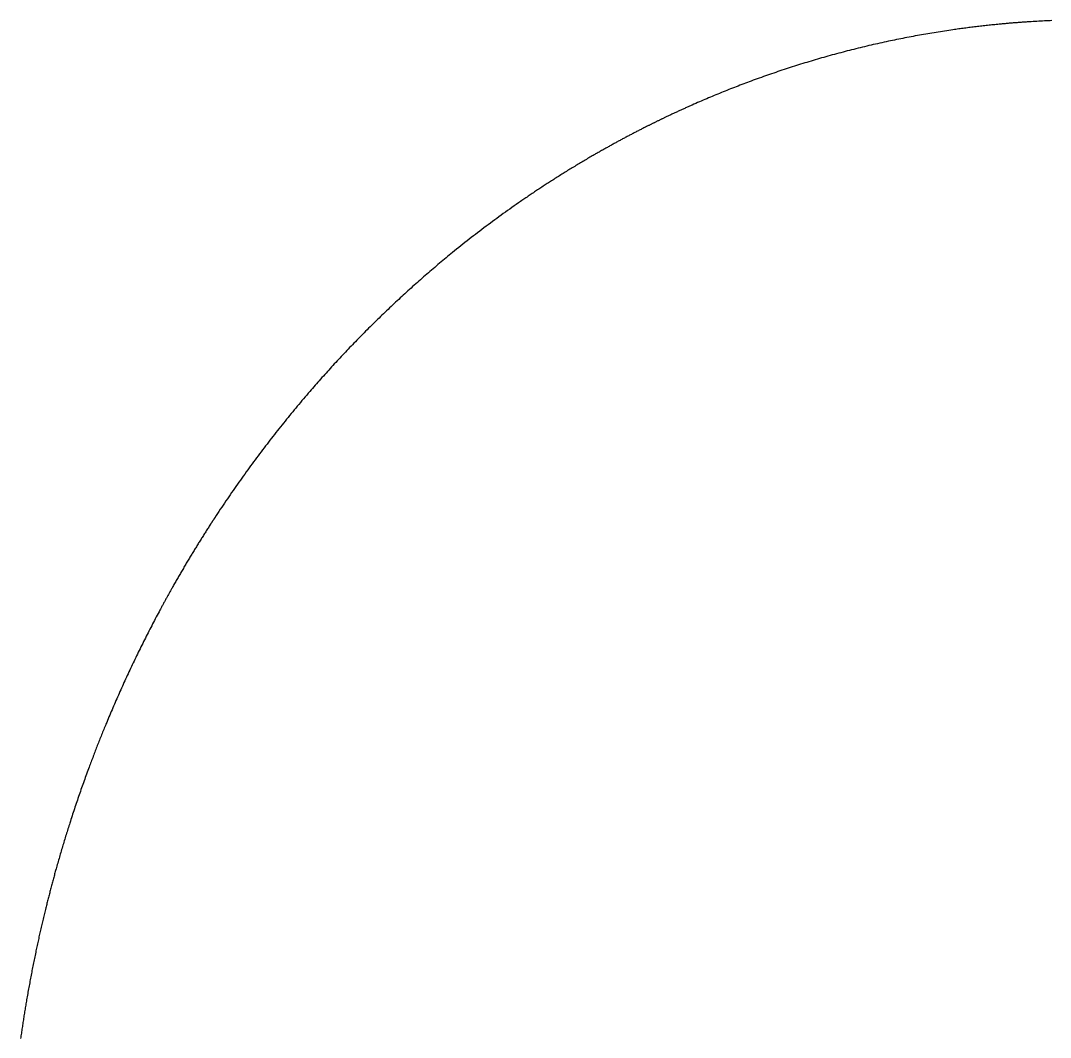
# Model space of a CAD drawing. Extents: x -390 to 1004, y -529 to 565.
# Drawn here: x -245 to 307, y 20 to 565 of the extents above; entities that cross this region are included whole.
import ezdxf

# ---------------------------------------------------------------- set-up
doc = ezdxf.new("R2010")
doc.units = 0
doc.layers.add('EDGE-CUTS', color=7, linetype='CONTINUOUS')

msp = doc.modelspace()

# ---------------------------------------------------------------- linework, layer by layer
at = {"layer": 'EDGE-CUTS', "color": 7}
msp.add_lwpolyline([(307.76, 564.85), (306.76, 564.81), (305.75, 564.77), (304.75, 564.72), (303.74, 564.67), (302.74, 564.62), (301.73, 564.56), (300.73, 564.51), (299.72, 564.45), (298.72, 564.39), (297.72, 564.33), (296.72, 564.27), (296.18, 564.24), (295.64, 564.2), (295.1, 564.17), (294.56, 564.13), (294.02, 564.09), (293.48, 564.06), (292.94, 564.02), (292.4, 563.98), (291.87, 563.94), (291.33, 563.9), (290.79, 563.86), (290.25, 563.82), (289.71, 563.78), (289.18, 563.74), (288.64, 563.7), (288.1, 563.65), (287.56, 563.61), (287.03, 563.57), (286.49, 563.52), (285.95, 563.48), (285.41, 563.43), (284.88, 563.39), (284.34, 563.34), (283.8, 563.29), (283.27, 563.25), (282.73, 563.2), (282.2, 563.15), (281.66, 563.1), (281.12, 563.05), (280.59, 563), (280.05, 562.95), (279.52, 562.9), (278.74, 562.82), (277.96, 562.75), (277.18, 562.67), (276.41, 562.59), (275.63, 562.51), (274.85, 562.43), (274.08, 562.35), (273.3, 562.26), (272.52, 562.18), (271.75, 562.09), (270.97, 562.01), (270.2, 561.92), (269.42, 561.83), (268.65, 561.74), (267.87, 561.65), (267.1, 561.56), (266.33, 561.46), (265.55, 561.37), (264.78, 561.27), (264.01, 561.18), (263.24, 561.08), (262.46, 560.98), (261.69, 560.88), (260.92, 560.78), (260.15, 560.67), (259.38, 560.57), (258.61, 560.47), (257.84, 560.36), (257.07, 560.25), (256.3, 560.15), (255.53, 560.04), (254.76, 559.93), (253.63, 559.76), (252.51, 559.6), (251.38, 559.43), (250.25, 559.26), (249.13, 559.08), (248, 558.91), (246.88, 558.73), (245.76, 558.55), (244.64, 558.37), (243.51, 558.18), (242.39, 557.99), (241.27, 557.8), (240.15, 557.61), (239.04, 557.42), (237.92, 557.22), (236.8, 557.02), (235.68, 556.82), (234.57, 556.61), (233.45, 556.41), (232.34, 556.2), (231.22, 555.99), (230.11, 555.77), (229, 555.56), (227.89, 555.34), (226.78, 555.12), (225.67, 554.9), (224.56, 554.67), (223.45, 554.44), (222.34, 554.21), (221.23, 553.98), (220.13, 553.75), (219.02, 553.51), (217.85, 553.26), (216.69, 553), (215.52, 552.75), (214.35, 552.48), (213.19, 552.22), (212.03, 551.96), (210.86, 551.69), (209.7, 551.42), (208.54, 551.14), (207.38, 550.87), (206.22, 550.59), (205.06, 550.31), (203.9, 550.02), (202.74, 549.74), (201.59, 549.45), (200.43, 549.16), (199.28, 548.86), (198.12, 548.57), (196.97, 548.27), (195.82, 547.97), (194.67, 547.66), (193.52, 547.36), (192.37, 547.05), (191.22, 546.73), (190.07, 546.42), (188.93, 546.1), (187.78, 545.78), (186.64, 545.46), (185.49, 545.14), (184.35, 544.81), (183.21, 544.48), (182.07, 544.15), (180.94, 543.82), (179.82, 543.49), (178.7, 543.16), (177.58, 542.82), (176.46, 542.48), (175.34, 542.14), (174.23, 541.8), (173.11, 541.45), (172, 541.1), (170.88, 540.75), (169.77, 540.4), (168.66, 540.04), (167.54, 539.69), (166.43, 539.33), (165.32, 538.96), (164.21, 538.6), (163.11, 538.23), (162, 537.86), (160.89, 537.49), (159.79, 537.12), (158.68, 536.74), (157.58, 536.36), (156.48, 535.98), (155.38, 535.59), (154.28, 535.21), (153.18, 534.82), (152.08, 534.43), (150.98, 534.03), (149.88, 533.64), (148.79, 533.24), (147.69, 532.84), (146.6, 532.44), (145.6, 532.07), (144.6, 531.69), (143.6, 531.32), (142.6, 530.94), (141.6, 530.56), (140.6, 530.18), (139.6, 529.8), (138.61, 529.41), (137.61, 529.03), (136.62, 528.64), (135.62, 528.25), (134.63, 527.85), (133.64, 527.46), (132.65, 527.06), (131.66, 526.66), (130.67, 526.26), (129.68, 525.86), (128.69, 525.46), (127.7, 525.05), (126.72, 524.64), (125.73, 524.23), (124.75, 523.82), (123.76, 523.41), (122.78, 522.99), (121.8, 522.57), (120.82, 522.15), (119.84, 521.73), (118.86, 521.31), (117.88, 520.88), (116.9, 520.46), (115.93, 520.03), (114.95, 519.6), (114.51, 519.4), (114.07, 519.21), (113.64, 519.01), (113.2, 518.82), (112.76, 518.62), (112.32, 518.42), (111.89, 518.23), (111.45, 518.03), (111.01, 517.83), (110.58, 517.64), (110.14, 517.44), (109.7, 517.24), (109.27, 517.04), (108.83, 516.84), (108.4, 516.64), (107.96, 516.44), (107.53, 516.24), (107.09, 516.04), (106.66, 515.84), (106.22, 515.64), (105.79, 515.44), (105.35, 515.23), (104.92, 515.03), (104.49, 514.83), (104.05, 514.63), (103.62, 514.42), (103.18, 514.22), (102.75, 514.01), (102.32, 513.81), (101.89, 513.6), (101.45, 513.4), (101.02, 513.19), (100.7, 513.04), (100.39, 512.89), (100.07, 512.74), (99.75, 512.58), (99.44, 512.43), (99.12, 512.28), (98.8, 512.13), (98.49, 511.98), (98.17, 511.82), (97.86, 511.67), (97.54, 511.52), (97.22, 511.36), (96.91, 511.21), (96.59, 511.06), (96.28, 510.9), (95.96, 510.75), (95.65, 510.59), (95.33, 510.44), (95.02, 510.28), (94.7, 510.13), (94.39, 509.97), (94.07, 509.82), (93.76, 509.66), (93.44, 509.51), (93.13, 509.35), (92.81, 509.19), (92.5, 509.04), (92.18, 508.88), (91.87, 508.72), (91.55, 508.57), (91.24, 508.41), (90.93, 508.25), (90.45, 508.01), (89.98, 507.77), (89.51, 507.54), (89.03, 507.3), (88.56, 507.06), (88.09, 506.81), (87.61, 506.57), (87.14, 506.33), (86.67, 506.09), (86.2, 505.85), (85.72, 505.6), (85.25, 505.36), (84.78, 505.12), (84.31, 504.87), (83.84, 504.63), (83.37, 504.38), (82.9, 504.14), (82.43, 503.89), (81.96, 503.65), (81.49, 503.4), (81.02, 503.15), (80.55, 502.9), (80.08, 502.65), (79.61, 502.41), (79.14, 502.16), (78.67, 501.91), (78.21, 501.66), (77.74, 501.41), (77.27, 501.16), (76.8, 500.9), (76.33, 500.65), (75.87, 500.4), (75.41, 500.15), (74.96, 499.91), (74.51, 499.66), (74.06, 499.42), (73.61, 499.17), (73.16, 498.92), (72.7, 498.67), (72.25, 498.43), (71.8, 498.18), (71.35, 497.93), (70.9, 497.68), (70.45, 497.43), (70, 497.18), (69.55, 496.93), (69.1, 496.68), (68.65, 496.43), (68.2, 496.17), (67.75, 495.92), (67.31, 495.67), (66.86, 495.42), (66.41, 495.16), (65.96, 494.91), (65.51, 494.65), (65.07, 494.4), (64.62, 494.14), (64.17, 493.89), (63.72, 493.63), (63.28, 493.38), (62.83, 493.12), (62.39, 492.86), (61.94, 492.61), (61.49, 492.35), (60.86, 491.98), (60.23, 491.61), (59.59, 491.24), (58.96, 490.87), (58.33, 490.5), (57.69, 490.13), (57.06, 489.75), (56.43, 489.38), (55.8, 489), (55.17, 488.63), (54.54, 488.25), (53.91, 487.87), (53.28, 487.5), (52.66, 487.12), (52.03, 486.74), (51.4, 486.36), (50.77, 485.97), (50.15, 485.59), (49.52, 485.21), (48.9, 484.82), (48.27, 484.44), (47.65, 484.05), (47.02, 483.67), (46.4, 483.28), (45.78, 482.89), (45.15, 482.5), (44.53, 482.11), (43.91, 481.72), (43.29, 481.33), (42.67, 480.94), (42.05, 480.55), (41.43, 480.15), (40.85, 479.78), (40.27, 479.41), (39.69, 479.04), (39.11, 478.67), (38.53, 478.3), (37.96, 477.92), (37.38, 477.55), (36.8, 477.18), (36.23, 476.8), (35.65, 476.42), (35.08, 476.05), (34.5, 475.67), (33.93, 475.29), (33.35, 474.91), (32.78, 474.53), (32.2, 474.15), (31.63, 473.77), (31.06, 473.39), (30.49, 473.01), (29.92, 472.63), (29.34, 472.24), (28.77, 471.86), (28.2, 471.47), (27.63, 471.09), (27.06, 470.7), (26.49, 470.31), (25.93, 469.93), (25.36, 469.54), (24.79, 469.15), (24.22, 468.76), (23.66, 468.37), (23.09, 467.98), (21.92, 467.16), (20.75, 466.35), (19.58, 465.53), (18.42, 464.71), (17.25, 463.88), (16.09, 463.06), (14.93, 462.23), (13.77, 461.39), (12.62, 460.56), (11.46, 459.72), (10.31, 458.88), (9.16, 458.03), (8.01, 457.18), (6.86, 456.33), (5.72, 455.48), (4.58, 454.62), (3.44, 453.76), (2.3, 452.9), (1.16, 452.03), (0.03, 451.16), (-1.11, 450.29), (-2.24, 449.42), (-3.37, 448.54), (-4.5, 447.66), (-5.62, 446.78), (-6.74, 445.89), (-7.87, 445), (-8.98, 444.11), (-10.1, 443.22), (-11.22, 442.32), (-12.33, 441.42), (-13.44, 440.52), (-14.31, 439.81), (-15.18, 439.1), (-16.05, 438.38), (-16.91, 437.67), (-17.78, 436.95), (-18.64, 436.24), (-19.5, 435.52), (-20.36, 434.79), (-21.22, 434.07), (-22.08, 433.35), (-22.94, 432.62), (-23.79, 431.89), (-24.65, 431.16), (-25.5, 430.43), (-26.35, 429.7), (-27.2, 428.96), (-28.05, 428.22), (-28.9, 427.48), (-29.75, 426.74), (-30.59, 426), (-31.44, 425.26), (-32.28, 424.51), (-33.12, 423.77), (-33.96, 423.02), (-34.8, 422.27), (-35.64, 421.51), (-36.48, 420.76), (-37.31, 420), (-38.15, 419.25), (-38.98, 418.49), (-39.81, 417.73), (-40.64, 416.97), (-41.46, 416.21), (-42.28, 415.45), (-43.1, 414.69), (-43.92, 413.93), (-44.73, 413.17), (-45.55, 412.4), (-46.36, 411.63), (-47.17, 410.87), (-47.99, 410.1), (-48.79, 409.32), (-49.6, 408.55), (-50.41, 407.78), (-51.22, 407), (-52.02, 406.22), (-52.82, 405.44), (-53.63, 404.66), (-54.43, 403.88), (-55.23, 403.1), (-56.02, 402.31), (-56.82, 401.52), (-57.62, 400.73), (-58.41, 399.94), (-59.2, 399.15), (-59.99, 398.36), (-60.78, 397.56), (-61.57, 396.76), (-62.36, 395.97), (-63.15, 395.17), (-63.93, 394.36), (-64.72, 393.56), (-65.5, 392.76), (-66.28, 391.95), (-67.04, 391.16), (-67.79, 390.38), (-68.55, 389.59), (-69.3, 388.8), (-70.05, 388.01), (-70.81, 387.22), (-71.56, 386.42), (-72.3, 385.63), (-73.05, 384.83), (-73.8, 384.03), (-74.54, 383.23), (-75.29, 382.43), (-76.03, 381.63), (-76.77, 380.82), (-77.51, 380.02), (-78.25, 379.21), (-78.99, 378.4), (-79.72, 377.59), (-80.46, 376.78), (-81.19, 375.97), (-81.92, 375.15), (-82.65, 374.33), (-83.38, 373.52), (-84.11, 372.7), (-84.84, 371.88), (-85.56, 371.06), (-86.29, 370.23), (-87.01, 369.41), (-87.73, 368.58), (-88.45, 367.76), (-89.17, 366.93), (-89.89, 366.1), (-90.73, 365.12), (-91.58, 364.14), (-92.42, 363.15), (-93.26, 362.16), (-94.09, 361.18), (-94.93, 360.19), (-95.76, 359.2), (-96.59, 358.2), (-97.42, 357.21), (-98.25, 356.21), (-99.08, 355.21), (-99.9, 354.21), (-100.72, 353.2), (-101.54, 352.2), (-102.36, 351.19), (-103.18, 350.18), (-103.99, 349.17), (-104.8, 348.16), (-105.61, 347.14), (-106.42, 346.13), (-107.23, 345.11), (-108.04, 344.09), (-108.84, 343.06), (-109.64, 342.04), (-110.44, 341.01), (-111.24, 339.98), (-112.03, 338.95), (-112.83, 337.92), (-113.62, 336.89), (-114.41, 335.85), (-115.2, 334.82), (-115.98, 333.78), (-116.79, 332.7), (-117.6, 331.62), (-118.4, 330.55), (-119.21, 329.46), (-120.01, 328.38), (-120.81, 327.3), (-121.61, 326.21), (-122.4, 325.12), (-123.19, 324.03), (-123.98, 322.94), (-124.77, 321.84), (-125.56, 320.75), (-126.34, 319.65), (-127.13, 318.55), (-127.91, 317.45), (-128.69, 316.34), (-129.46, 315.24), (-130.24, 314.13), (-131.01, 313.02), (-131.78, 311.91), (-132.55, 310.79), (-133.31, 309.68), (-134.07, 308.56), (-134.84, 307.44), (-135.6, 306.32), (-136.35, 305.19), (-137.11, 304.07), (-137.86, 302.94), (-138.61, 301.81), (-139.36, 300.68), (-140.11, 299.55), (-140.85, 298.42), (-140.92, 298.31), (-140.99, 298.2), (-141.06, 298.09), (-141.14, 297.98), (-141.21, 297.87), (-141.28, 297.76), (-141.35, 297.65), (-141.42, 297.54), (-141.49, 297.43), (-141.56, 297.32), (-141.64, 297.21), (-141.71, 297.1), (-141.78, 296.99), (-141.85, 296.88), (-141.92, 296.77), (-141.99, 296.66), (-142.06, 296.55), (-142.14, 296.44), (-142.21, 296.33), (-142.28, 296.22), (-142.35, 296.11), (-142.42, 296), (-142.49, 295.89), (-142.56, 295.79), (-142.63, 295.68), (-142.7, 295.57), (-142.78, 295.46), (-142.85, 295.35), (-142.92, 295.24), (-142.99, 295.13), (-143.06, 295.02), (-143.13, 294.91), (-143.45, 294.41), (-143.77, 293.91), (-144.09, 293.41), (-144.41, 292.92), (-144.73, 292.42), (-145.05, 291.92), (-145.36, 291.42), (-145.68, 290.92), (-146, 290.42), (-146.31, 289.92), (-146.63, 289.42), (-146.95, 288.92), (-147.26, 288.42), (-147.58, 287.92), (-147.89, 287.42), (-148.2, 286.92), (-148.52, 286.42), (-148.83, 285.91), (-149.14, 285.41), (-149.46, 284.91), (-149.77, 284.4), (-150.08, 283.9), (-150.39, 283.39), (-150.7, 282.89), (-151.01, 282.38), (-151.32, 281.88), (-151.63, 281.37), (-151.94, 280.87), (-152.25, 280.36), (-152.56, 279.85), (-152.87, 279.35), (-153.17, 278.84), (-153.5, 278.3), (-153.82, 277.77), (-154.14, 277.23), (-154.46, 276.7), (-154.79, 276.16), (-155.11, 275.62), (-155.43, 275.08), (-155.75, 274.55), (-156.07, 274.01), (-156.39, 273.47), (-156.71, 272.93), (-157.03, 272.39), (-157.34, 271.85), (-157.66, 271.31), (-157.98, 270.77), (-158.3, 270.23), (-158.61, 269.69), (-158.93, 269.14), (-159.24, 268.6), (-159.56, 268.06), (-159.87, 267.52), (-160.19, 266.97), (-160.5, 266.43), (-160.81, 265.89), (-161.12, 265.34), (-161.44, 264.8), (-161.75, 264.25), (-162.06, 263.71), (-162.37, 263.16), (-162.68, 262.61), (-162.99, 262.07), (-163.3, 261.52), (-163.52, 261.13), (-163.74, 260.74), (-163.96, 260.35), (-164.17, 259.96), (-164.39, 259.57), (-164.61, 259.18), (-164.83, 258.79), (-165.05, 258.4), (-165.26, 258.01), (-165.48, 257.62), (-165.7, 257.23), (-165.91, 256.84), (-166.13, 256.45), (-166.35, 256.06), (-166.56, 255.66), (-166.78, 255.27), (-166.99, 254.88), (-167.21, 254.49), (-167.43, 254.1), (-167.64, 253.7), (-167.85, 253.31), (-168.07, 252.92), (-168.28, 252.52), (-168.5, 252.13), (-168.71, 251.74), (-168.92, 251.34), (-169.14, 250.95), (-169.35, 250.56), (-169.56, 250.16), (-169.77, 249.77), (-169.99, 249.37), (-170.2, 248.98), (-170.7, 248.05), (-171.2, 247.11), (-171.69, 246.18), (-172.19, 245.24), (-172.68, 244.31), (-173.17, 243.37), (-173.66, 242.43), (-174.15, 241.49), (-174.64, 240.55), (-175.13, 239.61), (-175.61, 238.67), (-176.1, 237.72), (-176.58, 236.78), (-177.06, 235.83), (-177.54, 234.89), (-178.02, 233.94), (-178.5, 232.99), (-178.97, 232.04), (-179.45, 231.09), (-179.92, 230.14), (-180.39, 229.19), (-180.86, 228.24), (-181.33, 227.28), (-181.8, 226.33), (-182.26, 225.37), (-182.73, 224.41), (-183.19, 223.46), (-183.65, 222.5), (-184.11, 221.54), (-184.57, 220.58), (-185.03, 219.61), (-185.48, 218.65), (-185.93, 217.7), (-186.38, 216.75), (-186.83, 215.79), (-187.27, 214.84), (-187.72, 213.88), (-188.16, 212.93), (-188.6, 211.97), (-189.04, 211.01), (-189.48, 210.05), (-189.91, 209.09), (-190.35, 208.13), (-190.78, 207.17), (-191.21, 206.21), (-191.64, 205.24), (-192.07, 204.28), (-192.5, 203.31), (-192.93, 202.35), (-193.35, 201.38), (-193.78, 200.41), (-194.2, 199.44), (-194.62, 198.47), (-195.04, 197.5), (-195.46, 196.53), (-195.88, 195.56), (-196.29, 194.58), (-196.7, 193.61), (-197.12, 192.63), (-197.53, 191.66), (-197.94, 190.68), (-198.35, 189.7), (-198.75, 188.72), (-199.16, 187.75), (-199.45, 187.03), (-199.74, 186.32), (-200.04, 185.61), (-200.33, 184.9), (-200.62, 184.19), (-200.91, 183.47), (-201.19, 182.76), (-201.48, 182.05), (-201.77, 181.33), (-202.06, 180.62), (-202.34, 179.9), (-202.63, 179.19), (-202.91, 178.47), (-203.19, 177.76), (-203.48, 177.04), (-203.76, 176.32), (-204.04, 175.6), (-204.32, 174.88), (-204.6, 174.17), (-204.88, 173.45), (-205.15, 172.73), (-205.43, 172.01), (-205.71, 171.29), (-205.98, 170.57), (-206.26, 169.84), (-206.53, 169.12), (-206.81, 168.4), (-207.08, 167.68), (-207.35, 166.95), (-207.62, 166.23), (-207.89, 165.51), (-208.16, 164.78), (-208.5, 163.86), (-208.85, 162.93), (-209.19, 162), (-209.52, 161.08), (-209.86, 160.15), (-210.2, 159.22), (-210.53, 158.29), (-210.87, 157.36), (-211.2, 156.43), (-211.53, 155.5), (-211.86, 154.56), (-212.19, 153.63), (-212.52, 152.7), (-212.85, 151.76), (-213.17, 150.83), (-213.5, 149.89), (-213.82, 148.96), (-214.14, 148.02), (-214.46, 147.08), (-214.78, 146.14), (-215.1, 145.2), (-215.41, 144.26), (-215.73, 143.32), (-216.04, 142.38), (-216.35, 141.44), (-216.67, 140.5), (-216.98, 139.55), (-217.28, 138.61), (-217.59, 137.66), (-217.9, 136.72), (-218.2, 135.77), (-218.51, 134.82), (-218.76, 134.04), (-219.01, 133.25), (-219.26, 132.46), (-219.51, 131.67), (-219.75, 130.88), (-220, 130.09), (-220.25, 129.3), (-220.49, 128.51), (-220.74, 127.71), (-220.98, 126.92), (-221.22, 126.13), (-221.47, 125.34), (-221.71, 124.54), (-221.95, 123.75), (-222.19, 122.95), (-222.42, 122.16), (-222.66, 121.36), (-222.9, 120.57), (-223.13, 119.77), (-223.37, 118.97), (-223.6, 118.18), (-223.83, 117.38), (-224.06, 116.58), (-224.3, 115.78), (-224.53, 114.98), (-224.75, 114.18), (-224.98, 113.38), (-225.21, 112.58), (-225.44, 111.78), (-225.66, 110.98), (-225.89, 110.18), (-226.11, 109.37), (-226.28, 108.75), (-226.46, 108.13), (-226.63, 107.5), (-226.8, 106.88), (-226.97, 106.25), (-227.14, 105.63), (-227.31, 105), (-227.48, 104.38), (-227.65, 103.75), (-227.82, 103.13), (-227.98, 102.5), (-228.15, 101.87), (-228.32, 101.25), (-228.48, 100.62), (-228.65, 99.99), (-228.81, 99.37), (-228.98, 98.74), (-229.14, 98.11), (-229.3, 97.48), (-229.47, 96.85), (-229.63, 96.22), (-229.79, 95.6), (-229.95, 94.97), (-230.11, 94.34), (-230.27, 93.71), (-230.43, 93.08), (-230.59, 92.45), (-230.75, 91.82), (-230.91, 91.18), (-231.06, 90.55), (-231.22, 89.92), (-231.37, 89.29), (-231.56, 88.55), (-231.74, 87.82), (-231.92, 87.08), (-232.09, 86.34), (-232.27, 85.6), (-232.45, 84.86), (-232.63, 84.12), (-232.8, 83.38), (-232.98, 82.64), (-233.15, 81.9), (-233.33, 81.16), (-233.5, 80.42), (-233.67, 79.68), (-233.84, 78.94), (-234.01, 78.2), (-234.18, 77.45), (-234.35, 76.71), (-234.52, 75.97), (-234.69, 75.22), (-234.85, 74.48), (-235.02, 73.74), (-235.18, 72.99), (-235.35, 72.25), (-235.51, 71.5), (-235.67, 70.76), (-235.84, 70.01), (-236, 69.26), (-236.16, 68.52), (-236.32, 67.77), (-236.48, 67.02), (-236.63, 66.28), (-236.79, 65.53), (-236.96, 64.71), (-237.13, 63.9), (-237.3, 63.08), (-237.47, 62.27), (-237.63, 61.45), (-237.8, 60.64), (-237.96, 59.82), (-238.13, 59), (-238.29, 58.18), (-238.45, 57.37), (-238.61, 56.55), (-238.77, 55.73), (-238.93, 54.91), (-239.09, 54.09), (-239.25, 53.27), (-239.41, 52.45), (-239.56, 51.63), (-239.72, 50.81), (-239.87, 49.99), (-240.02, 49.17), (-240.17, 48.34), (-240.33, 47.52), (-240.48, 46.7), (-240.62, 45.87), (-240.77, 45.05), (-240.92, 44.23), (-241.07, 43.4), (-241.21, 42.58), (-241.36, 41.75), (-241.5, 40.93), (-241.64, 40.1), (-241.78, 39.27), (-241.9, 38.57), (-242.02, 37.86), (-242.14, 37.16), (-242.26, 36.45), (-242.38, 35.75), (-242.49, 35.04), (-242.61, 34.33), (-242.72, 33.62), (-242.84, 32.92), (-242.95, 32.21), (-243.06, 31.5), (-243.18, 30.79), (-243.29, 30.08), (-243.4, 29.37), (-243.51, 28.67), (-243.62, 27.96), (-243.73, 27.25), (-243.84, 26.54), (-243.94, 25.83), (-244.05, 25.12), (-244.16, 24.41), (-244.26, 23.69), (-244.37, 22.98), (-244.47, 22.27), (-244.57, 21.56), (-244.68, 20.85), (-244.78, 20.14), (-244.88, 19.42)], dxfattribs=at)

doc.saveas('drawing.dxf')
